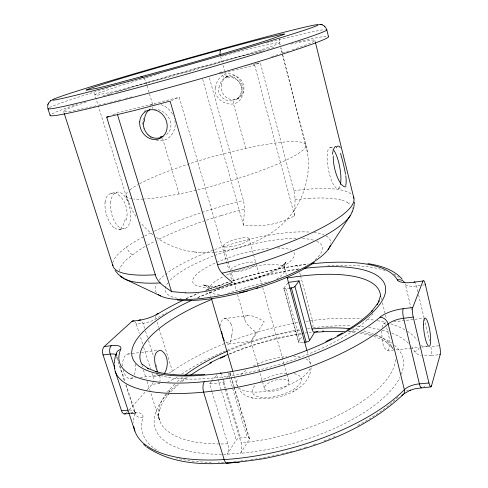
<?xml version="1.0" encoding="UTF-8"?>
<svg xmlns="http://www.w3.org/2000/svg" width="488" height="488" viewBox="0 0 488 488"><rect width="100%" height="100%" fill="white"/><g stroke="black" fill="none" stroke-linecap="round" stroke-linejoin="round"><path stroke-width="0.37" stroke-dasharray="2.44 1.83" d="M215.226 87.742C213.085 102.425 236.46 111.27 242.036 96.453C246.513 86.089 237.333 71.181 225.395 74.103A14.353 13.084 -89.7 0 0 222.528 75.268A3.099 1.043 62.3 0 0 224.889 77.598A12.145 11.023 -83.8 0 1 227.274 76.671M202.703 79.367L243.475 225.169L255.029 225.834A95.996 88.609 60 0 0 284.053 220.674L294.612 215.971L295.075 199.031L294.606 193.76L260.263 62.641L257.42 63.342M311.118 367.769C309.081 392.999 271.999 402.222 251.283 397.708M381.732 330.766C382.006 337.562 381.525 354.733 393.127 350.195M243.475 225.169L244.494 208.199L243.75 201.623L209.34 77.629M382.067 327.418L383.458 323.33L387.008 322.666M231.782 335.726L232.276 332.066L232.148 328.363M279.722 38.759L279.587 42.785M233.99 387.368L249.301 439.151L240.651 453.315L227.249 454.157A128.734 52.893 -15.8 0 1 177.431 384.215M249.301 439.151A3.581 1.629 -17.5 0 0 247.196 437.51L240.602 437.974A3.568 1.616 -17.7 0 0 236.21 440.066L227.249 454.157A7.564 3.178 86.6 0 0 227.811 443.83L212.31 392.578M303.335 342.399L300.577 342.722A2.867 1.049 -14.8 0 1 298.668 341.82L301.828 336.848M212.091 391.858L209.694 383.916L223.126 382.568L224.931 380.152M226.737 377.736L229.891 373.509A3.648 1.379 -17.1 0 0 230.037 372.655M209.694 383.916L211.09 382.11M211.554 381.506L216.684 374.888A3.636 1.366 -17.3 0 1 216.971 374.583M298.668 341.82L283.973 288.024L288.31 282.424M126.13 413.147L128.631 410.371M129.137 409.816L146.668 390.382M147.175 389.827L152.183 384.276L158.856 383.592A17.318 6.161 -18.6 0 0 161.186 383.269M170.648 391.937L178.376 384.501M181.957 381.488L188.063 376.852M145.028 246.525A121.543 28.304 -15.8 0 0 138.22 250.686L127.417 258.811A121.268 28.225 -15.8 0 0 119.377 270.913M295.307 390.022L296.466 389.381M292.94 391.339L293.922 390.803M238.077 98.582L235.704 99.784L238.296 98.027L237.455 98.753L239.291 96.88L240.608 94.574L241.432 91.171L241.261 87.346L240.505 84.65L238.852 81.539L236.277 78.782L233.075 76.951L234.1 77.385M185.983 298.613L198 293.343M227.847 76.287L225.468 77.305L227.274 76.659A3.111 1.135 75.9 0 1 225.395 74.103L225.096 73.011M171.422 100.571L179.255 97.228L228.872 269.931M223.803 73.078L254.657 65.032L260.263 62.641M229.525 354.19C252.54 344.51 276.751 337.659 301.444 333.938M112.887 114.698L116.998 113.045L179.255 97.228M205.558 290.281L230.019 281.527M387.862 350.762C392.523 344.302 387.93 334.03 386.49 326.801M232.739 280.661C257.371 272.89 282.662 267.076 308.306 263.953M145.461 77.934L138.293 80.093A98.991 3.062 -15.8 0 0 119.066 86.065L98.332 93.171A98.765 3.05 -15.8 0 0 94.928 95.02L98.07 105.176M146.077 77.745L149.157 76.829M149.786 76.64L152.921 75.707M154.202 75.335L159.338 73.822M221.076 215.598L228.353 213.482A119.902 27.877 -15.8 0 1 244.457 209.212M221.869 56.224L224.401 55.54M225.023 55.376L238.833 51.728A97.929 3.026 -15.8 0 1 260.263 46.336L277.044 42.761A98.753 3.05 -15.8 0 1 279.453 42.981L275.293 44.914L265.106 48.513A98.527 3.032 -15.8 0 1 245.629 54.748L205.314 66.777A97.588 3.007 -15.8 0 1 170.105 76.732L125.812 88.529A97.649 3.007 -15.8 0 1 105.072 93.501C101.534 93.257 95.111 97.948 93.696 92.689M220.131 74.036L223.071 73.273M246.879 65.99L247.459 65.843M251.448 64.831L252.015 64.691M253.144 64.404L254.535 64.056M257.011 63.44L254.95 63.952M149.481 93.836L152.604 104.426L154.855 104.048M227.274 76.659L226.761 76.775L229.75 76.366L233.258 77.031M111.74 193.254L116.949 192.15M330.187 147.547L334.323 146.699M119.115 229.677L124.66 228.61M338.105 188.411L342.186 187.654M229.708 284.742C248.831 281.088 268.302 275.543 284.358 264.161L282.601 265.509L286.011 262.269L284.461 264.209L285.486 262.764L284.376 265.057L284.974 263.746L284.516 267.473L284.339 266.393L286.243 274.329M257.646 364.646L250.924 341.216L251.253 340.96A9.351 0.323 -56.2 0 0 252.76 338.965L261.263 326.393A25.699 0.909 -56.2 0 0 264.246 321.787A25.711 13.255 33.1 0 0 259.104 318.731C255.145 316.913 250.6 314.614 246.172 315.937A9.376 4.77 32.7 0 0 244.628 317.834C244.543 322.348 248.453 325.697 251.424 328.607A25.059 12.584 33.1 0 0 256.249 332.34A25.022 0.866 -56.2 0 0 253.662 336.439L250.93 341.258L227.121 344.119M283.973 288.024A2.916 0.878 -15 0 0 285.852 288.701L288.628 288.304M135.298 322.05A5.899 3.044 83.3 0 1 136.372 324.215L143.051 323.312A11.73 3.392 -18 0 0 156.056 318.792A151.677 50.88 -15.8 0 1 166.536 312.686M420.4 285.425L416.52 285.956A13.603 4.398 -11.9 0 1 405.363 284.364L410.774 307.037M422.62 285.12L423.736 284.968M224.218 318.688L247.581 315.565M127.856 354.02L140.672 352.47M141.428 352.379L156.502 350.549M393.712 321.854L423.517 318.255M130.479 378.413L135.737 377.852M140.245 377.364L162.022 375.034M396.134 349.865L409.676 348.408M410.432 348.328L418.704 347.432M421.717 347.108L427.732 346.462M151.957 373.222L152.982 376.443L159.631 375.73A11.559 4.044 -18.5 0 0 162.858 375.168M438.871 345.779L430.806 346.651A6.747 1.391 81.9 0 1 431.337 355.484A20.038 7.961 -10.8 0 1 424.133 355.642M431.343 355.508L439.078 354.703M221.406 285.889L214.824 286.352L208.138 286.206L210.279 286.432L203.465 284.949L205.844 285.797L204.435 285.029L206.613 286.413L205.631 285.535L207.437 287.341L208.705 289.628M130.503 412.756L133.145 412.519A19.349 7.454 -20.5 0 1 142.88 417.551A142.112 58.523 -15.8 0 0 158.478 451.058M423.743 386.728L424.92 386.624M215.019 252.156C234.691 250.155 254.15 243.945 270.803 233.166C299.583 214.946 314.803 177.852 305.799 144.784L282.339 53.68L307.361 152.171M129.759 413.482L134.011 413.171L131.681 413.33M214.323 252.211L200.836 252.461M308.77 198.409L314.565 198.11A121.805 28.365 -15.8 0 1 342.015 200.281M133.218 413.226L136.652 413.8L134.975 412.207L135.426 412.86L126.038 384.562M156.374 237.369C168.195 245.867 182.451 251.027 196.969 252.186M194.12 251.985L203.289 252.638M348.115 331.626L356.399 332.48M359.711 332.969L371.039 335.451M384.025 323.025L385.544 324.526M156.239 140.282C166.737 143.661 176.388 132.754 175.101 122.659M253.205 398.251C247.282 397.025 241.475 393.804 238.4 388.436M160.887 104.67C165.859 106.122 170.111 109.696 172.606 114.216M373.759 336.269L381.384 339.349L386.569 342.332L385.624 341.704L391.736 346.962L390.925 346.108L393.474 349.597M227.036 319.469L229.116 321.226L230.824 323.837M151.823 138.226L152.244 138.494M151.408 137.939L149.053 135.993M152.89 234.844L145.631 228.341L140.41 222.565M148.688 135.627L147.98 134.871M147.309 134.072L147.638 134.474M393.206 349.115L393.804 350.11M135.877 216.391L132.053 209.938L126.117 195.84L98.295 105.902M172.904 114.778L173.185 115.345M143.801 128.015L144.021 128.551M237.717 387.088L234.893 378.285M126.117 195.84L128.942 203.313M143.216 126.38L143.399 126.929M116.73 356.033L118.358 361.029M119.987 366.018L124.873 380.994M124.172 380.305L116.437 356.649A151.677 50.88 -15.8 0 0 115.894 358.021M125.8 385.282L135.011 413.446A149.072 60.445 -15.8 0 0 133.499 422.889M142.002 365.567L142.478 367.043M143.405 369.928L146.186 378.596M147.065 381.348L159.6 420.845L158.728 416.179L158.74 417.344L158.698 413.763L158.71 414.916L159.43 409.944L159.192 411.085L161.693 404.369L164.865 399.092L168.628 394.225A6.027 4.831 42.7 0 1 165.7 395.744M63.586 111.41L64.05 112.862M136.365 324.227L139.306 333.475M140.562 337.428L142.655 343.991M143.698 347.261L150.517 368.708M144.643 328.339L143.051 323.312A5.923 3.013 83.2 0 0 141.715 320.781M145.546 331.212L147.596 337.672M148.498 340.545L153.726 357.064M156.221 364.963L157.587 369.27M157.093 322.11L158.746 327.405M159.161 328.723L172.392 371.118A5.813 3.55 56.3 0 0 173.582 373.521M216.684 374.888L217.764 378.511M217.984 379.237L236.21 440.066M249.459 438.315L234.423 387.478M221.204 372.899L222.711 377.956M222.924 378.682L225.731 388.082M225.944 388.808L240.602 437.974M223.126 382.568L224.864 388.387M225.078 389.113L241.133 442.921A7.613 3.099 86.4 0 1 240.645 453.309A128.734 52.893 -15.8 0 0 399.843 377.578M146.729 84.522L146.339 83.186A7.741 3.477 74.3 0 0 143.844 78.3M147.126 85.858L149.084 92.513M179.004 193.925L163.242 140.483A3.758 1.69 76.4 0 0 162.236 138.409M234.216 386.783L231.544 377.724M229.891 373.509L233.776 386.636M227.859 372.198L247.196 437.51M209.389 291.69L210.889 296.783M233.179 372.46L234.679 377.553M230.098 372.783L231.336 377.023M223.565 245.793L227.926 261.037M228.134 261.763L236.503 290.946M237.546 294.599L244.891 320.183M257.853 365.378L264.575 388.808M229.714 272.859L232.026 280.911M249.026 238.565L255.767 262.629M255.974 263.361L261.891 284.565M262.709 287.487L283.931 363.542M284.138 364.268L286.791 373.777M286.993 374.51L289.036 381.817A12.725 5.173 -15.8 0 1 271.523 391.193A12.725 5.173 -15.8 0 1 269.699 382.403A12.725 5.173 -15.8 0 1 289.036 381.817M174.356 118.438L174.454 118.785M285.852 288.701L300.577 342.722M220.606 56.565L222.107 62.061M223.01 65.355L224.504 70.827M245.69 148.395L233.551 103.956A3.074 1.122 76.7 0 1 233.77 100.467A12.243 11.925 69.4 0 1 218.374 87.633M283.863 288.39L298.571 342.24M307.074 351.025L308.062 354.678M308.861 357.6L311.033 366.519M299.784 272.835L300.37 275.031M300.565 275.763L312.521 320.445M254.657 65.032L294.612 215.971M280.069 44.865L279.502 42.657L280.155 44.987M282.149 52.948L280.826 47.8L282.223 53.058M314.919 40.437L315.279 41.913M381.171 297.589L381.707 299.76M382.446 302.755L385.374 314.638M385.514 315.181L386.282 318.329M410.92 307.66L411.665 310.783M417.911 291.879L416.52 285.956A6.808 1.452 81.1 0 0 415.562 282.967M418.613 294.837L424.011 317.78M424.188 318.524L429.416 340.728M142.752 124.708L142.136 120.207M305.799 144.784L305.933 145.467M174.899 120.89L175.07 122.305M230.94 323.709A12.066 8.381 -86.6 0 1 232.319 328.308M220.613 326.106A12.633 6.698 75 0 1 226.963 318.487M231.684 335.616A12.639 3.666 90 0 1 225.987 341.704M254.797 265.521A13.164 3.507 -15.8 0 1 243.097 270.657A13.164 3.507 -15.8 0 1 231.654 271.456M230.812 269.596A13.164 3.507 -15.8 0 1 243.061 263.404A13.164 3.507 -15.8 0 1 255.718 262.94M226.505 275.171A39.394 11.065 -15.8 0 1 275.086 264.581A39.394 11.065 -15.8 0 1 276.787 278.916M219.496 294.624A39.394 11.065 -15.8 0 1 210.108 292.019M208.888 289.902A39.394 11.065 -15.8 0 1 223.827 276.428M305.952 358.93A38.339 15.079 -15.8 0 1 310.783 365.17M310.069 368.69A38.339 15.079 -15.8 0 1 276.726 389.04A38.339 15.079 -15.8 0 1 238.955 387.96M237.43 386.173A38.339 15.079 -15.8 0 1 237.985 378.383M240.901 374.668A38.339 15.079 -15.8 0 1 246.934 369.758M253.315 366.024A38.339 15.079 -15.8 0 1 286.779 356.575M293.617 356.392A38.339 15.079 -15.8 0 1 301.425 357.344M293.91 252.485A52.747 14.067 -15.8 0 1 227.262 285.797M218.191 286.999A52.747 14.067 -15.8 0 1 199.433 271.981A52.747 14.067 -15.8 0 1 269.028 248.453M277.452 247.995A52.747 14.067 -15.8 0 1 291.244 250.185M294.209 373.723A25.461 10.352 -15.8 0 1 295.624 387.881A25.461 10.352 -15.8 0 1 262.422 397.391A25.461 10.352 -15.8 0 1 255.706 384.745M260.049 381.427A25.461 10.352 -15.8 0 1 288.707 373.216M295.063 199.696A120.133 27.944 -15.8 0 1 308.776 198.403M112.832 262.959A125.142 27.81 -15.8 0 1 126.575 247.056A125.142 27.822 -15.8 0 1 152.366 232.19M154.379 231.221A125.142 27.822 -15.8 0 1 243.439 200.416M293.947 190.68A125.142 27.822 -15.8 0 1 351.769 194.584M347.657 202.593A121.774 28.341 -15.8 0 1 350.494 204.856M352.049 207.571A121.774 28.341 -15.8 0 1 352.269 208.571M342.021 200.281A118.248 27.499 -15.8 0 1 347.67 202.587M132.327 254.797A12.676 10.699 52.5 0 1 126.581 247.056M221.082 215.598A121.921 28.408 -15.8 0 0 179.413 230.116A118.291 27.462 -15.8 0 0 166.865 235.466A121.543 28.304 -15.8 0 0 157.002 240.133M147.48 245.135A121.543 28.304 -15.8 0 1 154.659 241.31M326.167 235.96A91.049 23.979 -15.8 0 1 330.772 243.457M156.38 292.599A91.049 23.979 -15.8 0 1 156.27 284.4M159.082 280.307A91.049 23.979 -15.8 0 1 225.889 245.818A91.049 23.979 -15.8 0 1 310.557 232.148M313.961 232.495A91.049 23.979 -15.8 0 1 324.001 234.905M316.681 241.31A81.508 21.789 -15.8 0 1 315.102 259.811M181.225 298.888A81.508 21.789 -15.8 0 1 179.822 298.705M177.199 298.266A81.508 21.789 -15.8 0 1 167.756 283.028M170.227 280.149A81.508 21.789 -15.8 0 1 296.85 238.333M302.444 238.492A81.508 21.789 -15.8 0 1 313.833 240.273M51.954 113.93A144.655 5.655 -15.8 0 1 76.909 104.371M103.041 95.843A144.655 5.655 -15.8 0 1 274.415 47.391M298.516 41.59A144.655 5.655 -15.8 0 1 326.631 36.332M49.41 107.573A144.918 4.502 -15.8 0 1 110.294 87.145M266.363 43.072A144.918 4.502 -15.8 0 1 324.52 29.646M227.439 77.281A12.206 10.913 41.1 0 1 241.664 86.84A12.206 10.913 41.1 0 1 233.63 99.973M219.088 87.7A12.383 11.255 -84.9 0 1 225.005 77.836M215.672 87.773A15.207 13.877 89.4 0 1 222.601 75.414M150.017 108.013A3.812 1.848 60.8 0 1 150.029 108.604M143.258 120.304A18.459 14.823 66.4 0 1 143.313 116.577M144.405 112.075A18.459 14.823 66.4 0 1 146.089 108.952M149.682 105.53A17.367 14.866 47.9 0 1 152.598 104.408M152.604 104.426A3.819 1.714 75.1 0 1 152.695 104.755M152.927 106.872A3.819 1.714 75.1 0 1 152.366 108.556M153.866 109.239A15.043 12.651 42.1 0 1 169.678 119.493A15.043 12.651 42.1 0 1 165.267 135.298M290.799 44.115A130.589 5.093 -15.8 0 1 291.641 50.063M288.89 50.996A130.589 5.093 -15.8 0 1 280.551 53.765M277.8 54.656A130.589 5.093 -15.8 0 1 271.609 56.651M221.662 71.876A130.589 5.093 -15.8 0 1 219.02 72.651M131.833 96.85A130.589 5.093 -15.8 0 1 125.343 98.533M120.475 99.778A130.589 5.093 -15.8 0 1 107.519 103.029M105.487 103.529A130.589 5.093 -15.8 0 1 103.499 104.017M100.748 104.682A130.589 5.093 -15.8 0 1 98.613 105.194M95.868 105.841A130.589 5.093 -15.8 0 1 80.916 109.208M79.611 109.483A130.589 5.093 -15.8 0 1 86.724 101.827M108.659 94.629A130.589 5.093 -15.8 0 1 112.313 93.476M116.388 92.195A130.589 5.093 -15.8 0 1 262.654 50.892M139.696 183.708A93.397 14.079 -15.8 0 1 272.414 143.435A93.397 14.079 -15.8 0 1 278.8 163.517A93.397 14.079 -15.8 0 1 144.558 198.994M143.283 199.073A93.397 14.079 -15.8 0 1 133.62 199.006M132.138 198.836A93.397 14.079 -15.8 0 1 127.893 191.754M129.973 189.856A93.397 14.079 -15.8 0 1 137.738 184.787M118.255 194.871A18.507 12.151 80.6 0 1 126.313 220.228M109.934 194.041A18.556 10.376 73.8 0 1 118.206 194.614M105.335 202.142A18.575 9.925 67 0 1 109.776 193.852M113.856 227.658A18.526 8.589 74.7 0 1 105.097 201.721M120.878 229.269A18.538 8.686 82.3 0 1 114.021 226.841M125.221 219.289A18.526 8.937 89 0 1 120.762 228.378M339.813 186.44A20.819 5.789 79.2 0 1 328.131 167.982A20.819 5.789 79.2 0 1 333.383 149.609M394.56 345.272A128.734 52.893 -15.8 0 1 401.307 374.32M180.298 381.872A128.734 52.893 -15.8 0 1 186.794 376.986M228.939 354.007A128.734 52.893 -15.8 0 1 301.249 333.554M349.219 331.065A128.734 52.893 -15.8 0 1 357.216 331.816M361.401 332.389A128.734 52.893 -15.8 0 1 372.856 334.786M374.888 335.36A128.734 52.893 -15.8 0 1 391.65 343.027M298.058 322.605A149.072 60.445 -15.8 0 0 172.398 371.112A11.559 4.044 -18.5 0 1 168.946 373.058M305.885 321.348A149.072 60.445 -15.8 0 1 361.547 318.719M366.769 319.183A149.072 60.445 -15.8 0 1 374.705 320.213M377.498 320.683A149.072 60.445 -15.8 0 1 386.014 322.519M390.796 323.861A149.072 60.445 -15.8 0 1 404.839 329.76M407.309 331.242A149.072 60.445 -15.8 0 1 417.246 340.27M142.874 417.533A6.326 5.789 13.1 0 1 134.987 413.452M129.351 410.066A12.914 4.892 -20.4 0 1 135.011 413.446M197.75 297.686A151.677 50.88 -15.8 0 1 298.07 269.278M327.558 265.966A151.677 50.88 -15.8 0 1 386.392 270.956M393.737 274.055A151.677 50.88 -15.8 0 1 399.068 277.373M133.139 412.5A6.301 3.27 86.8 0 1 130.668 413.104M398.049 397.11A142.112 58.523 -15.8 0 1 357.216 425.823M335.146 436.351A142.112 58.523 -15.8 0 1 333.054 437.236M330.242 438.395A142.112 58.523 -15.8 0 1 323.306 441.121M315.736 443.891A142.112 58.523 -15.8 0 1 311.564 445.33M306.653 446.947A142.112 58.523 -15.8 0 1 303.829 447.838M301.005 448.704A142.112 58.523 -15.8 0 1 296.051 450.162M292.501 451.156A142.112 58.523 -15.8 0 1 281.881 453.883M278.343 454.712A142.112 58.523 -15.8 0 1 250.082 459.891M247.141 460.275A142.112 58.523 -15.8 0 1 239.876 461.105M236.137 461.453A142.112 58.523 -15.8 0 1 232.434 461.752M223.742 462.24A142.112 58.523 -15.8 0 1 218.112 462.386M211.377 462.374A142.112 58.523 -15.8 0 1 176.686 458.147M181.81 374.022A142.112 58.523 -15.8 0 1 300.303 329.51M307.501 328.412A142.112 58.523 -15.8 0 1 310.337 328.027M313.162 327.674A142.112 58.523 -15.8 0 1 351.384 325.905M357.277 326.222A142.112 58.523 -15.8 0 1 365.158 326.954M368.635 327.411A142.112 58.523 -15.8 0 1 379.402 329.406M382.147 330.083A142.112 58.523 -15.8 0 1 389.113 332.194M391.797 333.182A142.112 58.523 -15.8 0 1 408.938 343.704M411.61 346.73A142.112 58.523 -15.8 0 1 414.605 351.592A20.038 7.961 -10.8 0 0 421.51 355.319M152.988 376.431A5.862 2.928 85.3 0 1 153.427 380.86M153.116 382.458A5.862 2.928 85.3 0 1 152.177 384.257M159.637 375.723A5.88 2.897 85.2 0 1 159.905 381.262M159.265 383.001A5.88 2.897 85.2 0 1 158.85 383.574M156.044 318.792A5.874 3.672 58.7 0 1 155.806 315.895M177.187 377.206A17.318 6.161 -18.6 0 1 167.732 381.616M312.527 320.439A5.636 1.848 82.3 0 1 312.784 326.942M186.196 298.815A145.095 47.574 -15.8 0 1 198.518 293.392M205.905 290.39A145.095 47.574 -15.8 0 1 229.781 281.82M232.66 280.893A145.095 47.574 -15.8 0 1 307.202 264.344M295.868 265.929A5.691 1.915 81.1 0 1 298.735 268.906M406.522 390.931A22.375 10.089 -10.8 0 1 408.993 389.875M405.229 283.821A6.698 6.289 -17.9 0 1 405.388 284.358M419.345 347.645A6.588 6.082 -14.6 0 1 414.593 351.58M426.945 346.815A13.377 5.228 -10.9 0 1 420.943 345.474M132.712 377.12A12.273 6.411 85 0 1 123.116 369.599M122.641 366A12.273 6.411 85 0 1 130.473 354.672M135.267 364.005A12.273 6.411 85 0 1 134.041 375.174M373.009 313.589A124.501 41.565 -15.8 0 1 269.919 367.159A124.501 41.565 -15.8 0 1 155.635 374.04M227.457 293.495A124.501 41.565 -15.8 0 1 269.095 281.613M197.738 297.527A131.418 42.987 -15.8 0 1 299.583 268.925M395.463 359.552A122.384 49.392 -15.8 0 1 241.133 442.921M227.811 443.83A122.384 49.392 -15.8 0 1 175.088 383.696M177.272 381.665A122.384 49.392 -15.8 0 1 183.073 376.766M228.109 350.89A122.384 49.392 -15.8 0 1 299.913 330.529M352.299 328.936A122.384 49.392 -15.8 0 1 359.613 330.04M363.761 330.901A122.384 49.392 -15.8 0 1 373.174 333.639M375.797 334.658A122.384 49.392 -15.8 0 1 392.944 348.273M169.251 389.845A6.027 4.831 42.7 0 1 169.446 392.382M304.909 333.023A128.704 52.881 -15.8 0 1 311.32 332.218M230.159 246.849A13.255 3.142 -15.8 0 0 249.13 238.894A13.255 3.142 -15.8 0 0 229.75 241.316A13.255 3.142 -15.8 0 0 230.159 246.849M221.381 84.503A12.279 11.285 68.8 0 0 236.168 99.351A12.279 11.285 68.8 0 0 240.151 79.007A12.279 11.285 68.8 0 0 221.381 84.503M110.746 201.819A18.642 9.54 78.2 0 0 123.757 228.756A18.642 9.54 78.2 0 0 127.35 200.684A18.642 9.54 78.2 0 0 110.746 201.819"/><path stroke-width="0.73" d="M354.386 202.13L353.904 207.004L352.226 211.975M380.359 296.112L378.535 301.95L379.152 300.828L377.169 304.463L377.779 303.347L371.673 311.301L372.49 310.405C364.975 318.377 355.941 324.733 346.639 330.437M47.647 107.476L47.915 104.493M430.843 386.1L431.435 386.051L440.188 354.587A6.771 1.336 81.8 0 0 439.603 345.693L425.408 284.736A6.832 1.397 81.1 0 0 423.023 280.99L414.056 282.216A20.441 6.472 -12 0 1 397.366 279.917A145.095 47.574 -15.8 0 0 311.46 263.849M48.373 103.371L50.624 100.735M116.406 353.233L115.064 357.155L114.198 363.505M431.429 386.026A7.326 1.537 82.3 0 1 428.946 383.013L413.232 317.096A7.381 1.61 81.5 0 1 412.75 307.513L423.017 280.966M47.842 104.713L48.44 103.163M304.018 342.32L306.086 342.082A2.879 1.055 -14.7 0 0 309.532 340.551L314.851 331.84M328.089 249.563L350.317 215.544M289.317 288.201L291.403 287.902A2.922 0.884 -14.9 0 0 294.929 286.438L299.113 280.838L312.039 329.01A5.685 1.854 82.3 0 0 314.632 332.121M164.181 373.723C168.848 366.958 168.702 354.538 160.796 350.299C151.292 351.116 154.897 366.427 157.801 372.051M403.216 394.499C365.298 430.361 314.18 448.551 263.831 458.659C225.56 464.289 180.822 469.993 146.778 447.087M189.844 375.608L199.263 369.501L211.621 362.584M404.186 393.59L410.506 390.144L410.066 390.308L415.776 388.576L430.831 386.892M314.357 262.459C296.765 274.5 276.58 282.088 256.377 288.487M51.527 100.168L50.392 100.882M337.19 335.775L342.436 332.877M325.911 341.454L331.675 338.635M220.393 358.259L224.919 356.191M185.312 292.812L171.52 291.604C165.456 287.066 157.246 282.863 155.324 274.768L106.713 117.187L108.769 116.358M219.881 287.633L232.447 282.375C226.578 277.568 219.344 272.639 217.569 264.722L170.117 101.126L135.816 110.142L106.713 117.187M221.107 49.745L195.828 56.742A105.39 2.422 -15.8 0 0 169.891 64.093L133.309 74.774A106.347 2.44 -15.8 0 0 112.661 81.038L90.115 88.395A106.085 2.428 -15.8 0 0 86.181 90.219L96.654 88.334A104.969 2.403 -15.8 0 0 114.961 83.783L171.959 68.363A104.896 2.397 -15.8 0 0 204.679 59.091L248.27 46.25A105.811 2.416 -15.8 0 0 269.205 39.742L284.412 34.264A106.073 2.428 -15.8 0 0 281.655 34.325L263.514 38.528A105.31 2.416 -15.8 0 0 244.189 43.536L221.107 49.745A6.259 2.263 75.4 0 0 220.234 54.863M247.367 291.098C224.578 296.997 200.971 301.993 177.309 300.071M288.31 282.424L299.113 280.838M424.853 284.815L425.408 284.736M182.866 300.382A145.095 47.574 -15.8 0 0 158.447 313.54A17.629 4.984 -17.9 0 1 138.793 320.348L132.071 321.275L104.188 346.571L111.252 345.675A19.727 6.051 -19.3 0 1 120.701 349.316A145.088 47.568 -15.8 0 0 211.585 380.829A145.088 47.568 -15.8 0 0 380.121 317.145A22.881 8.247 -12.1 0 1 403.149 308.697L412.744 307.489M125.593 413.604A6.277 3.3 86.9 0 1 121.512 410.774L103.072 354.965L110.172 354.099A13.127 4.111 -19.4 0 1 116.327 355.038M413.232 317.096L403.582 318.274A15.22 5.6 -12 0 0 388.173 323.965A151.677 50.88 -15.8 0 1 221.766 389.912A151.677 50.88 -15.8 0 1 114.424 364.798M439.633 354.648L440.188 354.587M124.647 413.952L129.759 413.482M314.205 332.34L328.54 331.352L345.23 331.45M121.524 410.762L127.874 410.182M428.952 383.001L419.405 383.861A14.939 6.625 -10.9 0 0 404.351 389.699A149.072 60.445 -15.8 0 1 245.848 457.433A149.072 60.445 -15.8 0 1 133.724 426.244M227.036 463.197L239.291 462.136M204.74 374.381L186.886 375.168M319.048 24.4L322.19 24.76L324.782 26.364M187.801 375.168C176.973 375.144 166.03 374.424 155.556 371.514L156.727 371.844L147.486 368.22L148.59 368.849L142.228 364.231M367.83 263.587C380.292 265.618 393.554 269.321 402.197 279.148M320.64 24.424L322.19 24.76M124.757 278.971L160.723 295.996M115.101 270.511L118.297 274.347L122.561 277.635M120.231 276.147L123.519 278.251M143.624 444.355L145.851 446.288M324.636 26.206L326.399 28.615M224.273 340.606L223.937 339.697M223.596 338.696L223.766 339.209M47.915 108.678L50.166 115.571M114.887 368.464L110.172 354.099A6.332 3.416 84.5 0 1 111.258 345.699M115.351 371.691L134.853 431.008M64.282 113.588L112.917 265.746M117.443 114.503L171.52 291.604M211.316 298.241L232.752 371.008M294.929 286.438L309.532 340.551M291.403 287.902L306.086 342.082M287.036 277.251L306.873 350.293M222.235 334.06L221.912 332.828M315.462 42.651L353.922 198.341M326.801 29.774L328.485 36.685M221.619 331.59L221.766 332.206M223.656 339.502A12.096 1.568 76 0 1 222.272 335.073M222.131 273.201A120.146 27.987 -15.8 0 0 243.292 267.711L252.857 264.905A121.646 28.286 -15.8 0 0 305.287 245.501A118.523 27.645 -15.8 0 0 319.396 238.656A121.719 28.31 -15.8 0 0 347.096 219.612A118.346 27.566 -15.8 0 0 351.049 214.269A121.774 28.341 -15.8 0 0 352.007 211.859M219.893 287.664A119.139 104.536 56.9 0 1 185.318 292.843M257.859 287.713A39.394 11.065 -15.8 0 1 239.608 292.715M160.216 282.924A120.255 27.993 -15.8 0 1 145.955 283.107L140.446 282.759A121.713 28.316 -15.8 0 1 121.543 276.672M155.324 274.768A125.142 27.81 -15.8 0 1 112.734 264.398M353.501 196.981A125.142 27.828 -15.8 0 1 217.569 264.722M330.352 245.373A91.049 23.979 -15.8 0 1 250.185 288.597A91.049 23.979 -15.8 0 1 158.228 294.471M328.21 36.466A144.655 5.655 -15.8 0 1 189.167 81.996A144.655 5.655 -15.8 0 1 50.404 114.936M325.96 29.567A144.918 4.502 -15.8 0 1 189.85 73.237A144.918 4.502 -15.8 0 1 48.312 108.214M140.879 76.915A7.741 3.477 74.3 0 1 142.636 77.232M149.633 109.623A3.812 1.848 60.8 0 1 149.352 109.812A14.793 12.499 43.6 0 1 149.828 109.55M144.54 121.555A15.134 11.81 66.7 0 1 149.383 109.861M160.601 137.518A14.963 13.176 89.8 0 1 143.448 121.433M160.65 137.695A3.758 1.69 76.4 0 1 161.662 137.848M163.047 136.231A15.043 12.651 42.1 0 1 160.406 136.725M334.085 150.621A20.819 5.789 79.2 0 1 340.417 184.397M340.478 153.323A20.813 2.129 77.2 0 1 345.528 174.185M345.754 175.698A20.789 5.154 74.5 0 1 345.687 185.599M346.084 186.77A20.777 6.259 69.2 0 1 340.301 183.274M340.526 183.153A20.825 7.167 77.5 0 1 333.237 155.989M332.438 154.312A20.819 6.179 83.8 0 1 336.025 146.241M336.256 147.754A20.838 4.971 88.7 0 1 340.221 147.791M220.259 373.058A3.636 1.366 -17.3 0 1 220.905 372.936M209.779 363.029A128.734 52.893 -15.8 0 1 227.573 354.593M315.608 331.761A128.734 52.893 -15.8 0 1 317.871 331.553M322.361 331.2A128.734 52.893 -15.8 0 1 323.849 331.102M103.066 354.977A6.307 3.447 84.6 0 1 104.194 346.596M227.987 462.868A7.771 3.251 86.8 0 1 224.157 459.586L203.612 392.151A7.796 3.44 85 0 1 204.381 381.665M116.181 355.569A6.442 5.972 17.1 0 1 120.707 349.341M132.077 321.293A5.899 3.044 83.3 0 1 134.096 320.976M138.799 320.366A5.923 3.013 83.2 0 1 140.794 320.049M156.069 315.053A5.874 3.672 58.7 0 1 158.454 313.558M421.87 387.143A7.296 1.598 82.5 0 1 419.399 383.873L403.582 318.274A7.351 1.677 81.6 0 1 403.155 308.721M401.789 395.329A7.454 5.344 44.7 0 0 404.375 389.699L388.173 323.965A7.479 5.636 47.6 0 0 380.128 317.17M414.062 282.235A6.808 1.452 81.1 0 1 415.02 282.058M397.372 279.941A6.698 6.289 -17.9 0 1 404.375 282.235M287.462 278.032A124.501 41.565 -15.8 0 1 380.548 296.765M142.417 364.835A124.501 41.565 -15.8 0 1 212.079 299.296M303.993 268.376A131.418 42.987 -15.8 0 1 364.823 319.115A131.418 42.987 -15.8 0 1 167.793 375.126A131.418 42.987 -15.8 0 1 191.571 300.334M184.763 375.443A122.384 49.392 -15.8 0 1 227.457 351.171M312.039 329.01A122.384 49.392 -15.8 0 1 349.591 328.637M302.841 333.365A5.655 1.909 82.4 0 1 302.536 333.054M139.708 121.896A15.274 13.383 63.8 0 0 159.369 138.671A15.274 13.383 63.8 0 0 161.235 113.259A15.274 13.383 63.8 0 0 139.708 121.896M114.088 85.321A138.11 3.178 -15.8 0 0 318.188 24.949A138.11 3.178 -15.8 0 0 123.97 76.805A138.11 3.178 -15.8 0 0 114.088 85.321M423.499 324.685A14.274 2.958 81.7 0 0 428.94 346.315A14.274 2.958 81.7 0 0 428.793 325.587A14.274 2.958 81.7 0 0 423.499 324.685"/></g></svg>
